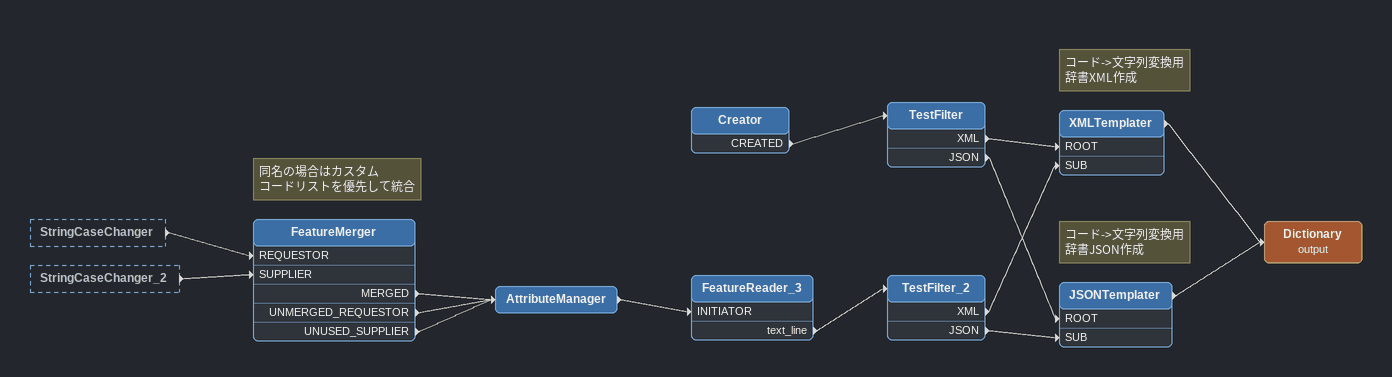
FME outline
StringCaseChanger [outside]
    -> FeatureMerger [REQUESTOR]
StringCaseChanger_2 [outside]
    -> FeatureMerger [SUPPLIER]
Note: 同名の場合はカスタム / コードリストを優先して統合
FeatureMerger
    MERGED -> AttributeManager
    UNMERGED_REQUESTOR -> AttributeManager
    UNUSED_SUPPLIER -> AttributeManager
AttributeManager
    -> FeatureReader_3 [INITIATOR]
FeatureReader_3
    text_line -> TestFilter_2
TestFilter_2
    XML -> XMLTemplater [SUB]
    JSON -> JSONTemplater [SUB]
Creator
    CREATED -> TestFilter
TestFilter
    XML -> XMLTemplater [ROOT]
    JSON -> JSONTemplater [ROOT]
Note: コード->文字列変換用 / 辞書XML作成
XMLTemplater
    -> Dictionary (output)
Note: コード->文字列変換用 / 辞書JSON作成
JSONTemplater
    -> Dictionary (output)
Dictionary (output)
